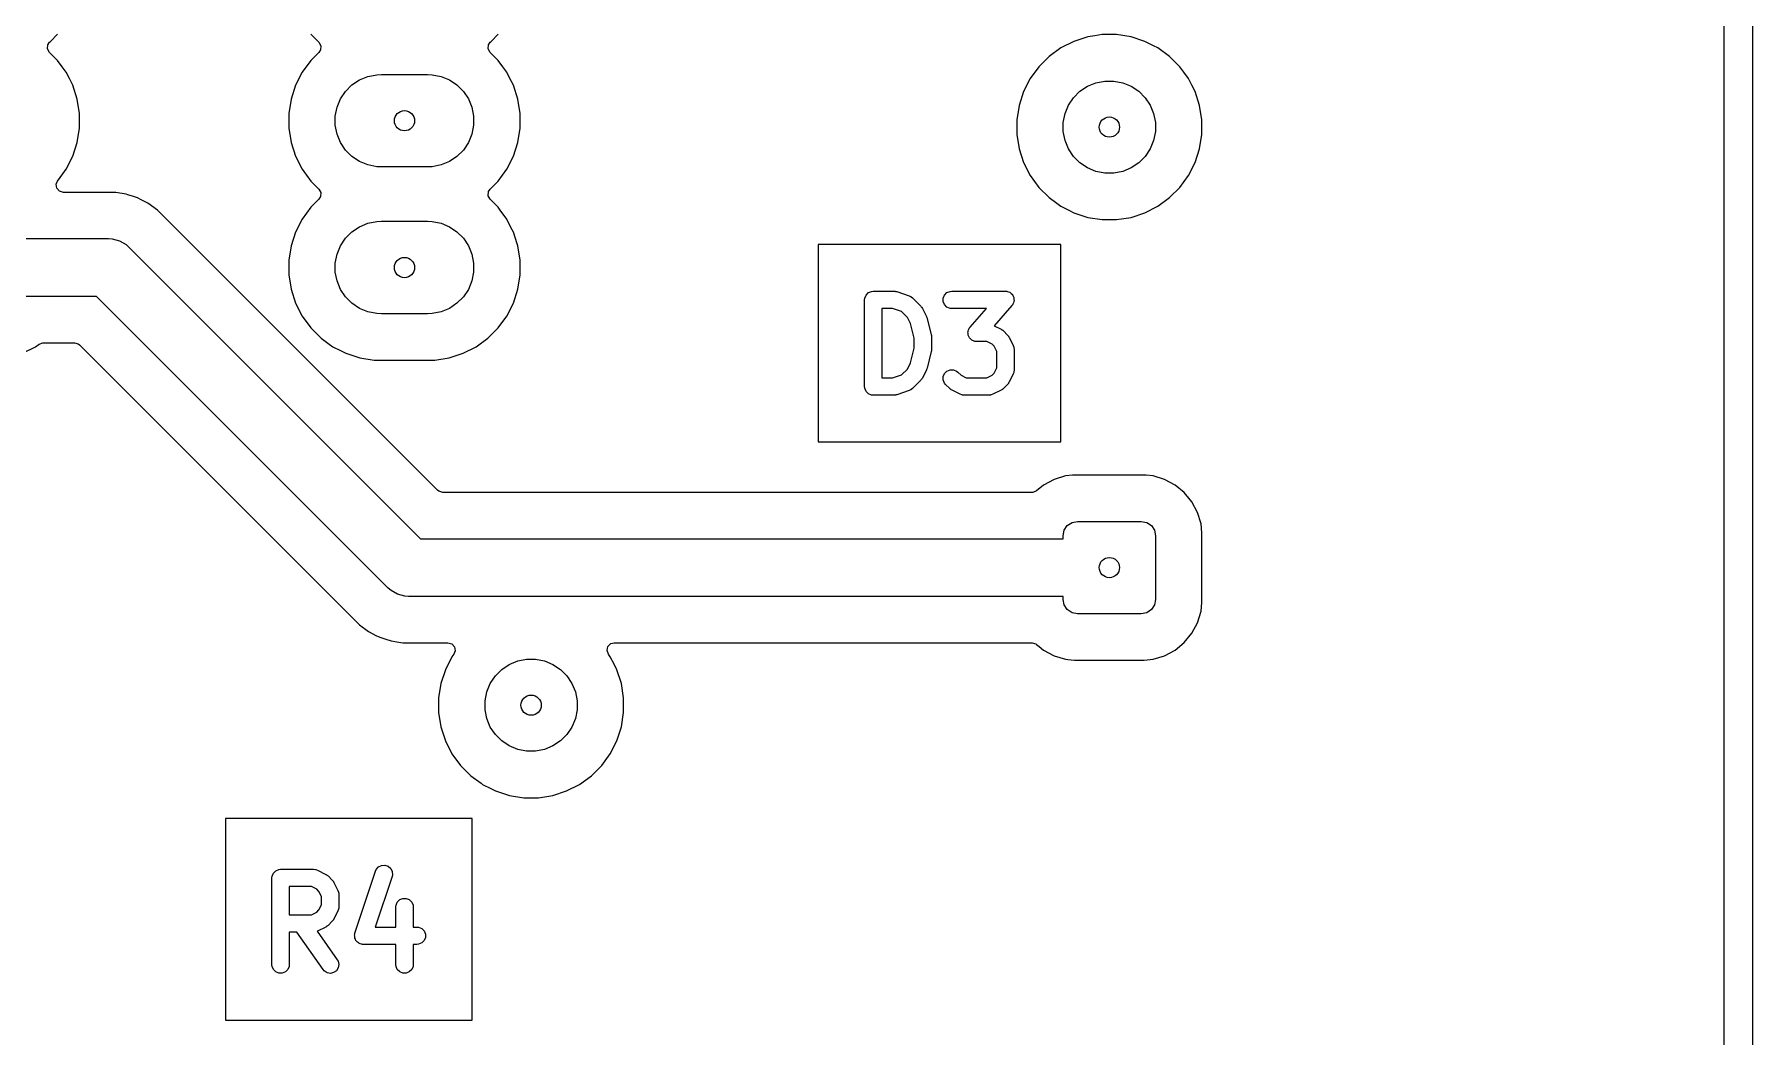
# Model space of a CAD drawing. Extents: x 20 to 124, y -124 to -20.
# Drawn here: x 94.28 to 124, y -75.91 to -58.57 of the extents above; entities that cross this region are included whole.
import ezdxf

# ---------------------------------------------------------------- set-up
doc = ezdxf.new("R2010")
doc.units = 0
doc.layers.add('BLACK', color=7, linetype='CONTINUOUS')
doc.layers.add('WHITE', color=7, linetype='CONTINUOUS')

msp = doc.modelspace()

# ---------------------------------------------------------------- linework, layer by layer
at = {"layer": 'BLACK', "linetype": 'CONTINUOUS'}
for p, q in [((123.4995, -20.6245), (123.4995, -123.3755)), ((94.512645, -58.823858), (94.517629, -58.754166)), ((94.54613, -58.885181), (94.512645, -58.823858)), ((94.517629, -58.754166), (94.54613, -58.709819)), ((94.54613, -58.709819), (94.56169, -58.694259)), ((94.56169, -58.694259), (94.685793, -58.570156)), ((99.064205, -58.570154), (99.20387, -58.709819)), ((99.20387, -58.709819), (99.237355, -58.771142)), ((99.237355, -58.771142), (99.232371, -58.840834)), ((102.132645, -58.823858), (102.137629, -58.754166)), ((102.16613, -58.885181), (102.132645, -58.823858)), ((102.137629, -58.754166), (102.16613, -58.709819)), ((102.16613, -58.709819), (102.18169, -58.694259)), ((102.18169, -58.694259), (102.305793, -58.570156)), ((112.036151, -58.808632), (111.83235, -58.956701)), ((112.260616, -58.69426), (112.036151, -58.808632)), ((112.500214, -58.61641), (112.260616, -58.69426)), ((112.624626, -58.596705), (112.500214, -58.61641)), ((112.749038, -58.577), (112.624626, -58.596705)), ((113.000962, -58.577), (112.749038, -58.577)), ((113.249785, -58.61641), (113.000962, -58.577)), ((113.489383, -58.69426), (113.249785, -58.61641)), ((113.640271, -58.771142), (113.489383, -58.69426)), ((113.713845, -58.80863), (113.640271, -58.771142)), ((113.713847, -58.808631), (113.713845, -58.80863)), ((113.713848, -58.808632), (113.713847, -58.808631)), ((113.917649, -58.956701), (113.713848, -58.808632)), ((94.685794, -59.024845), (94.54613, -58.885181)), ((94.685798, -59.02485), (94.685794, -59.024845)), ((94.765713, -59.134845), (94.685798, -59.02485)), ((99.064201, -59.02485), (98.916132, -59.228651)), ((99.064205, -59.024845), (99.064201, -59.02485)), ((99.20387, -58.885181), (99.064205, -59.024845)), ((99.232371, -58.840834), (99.20387, -58.885181)), ((102.305794, -59.024845), (102.16613, -58.885181)), ((102.305798, -59.02485), (102.305794, -59.024845)), ((102.385713, -59.134845), (102.305798, -59.02485)), ((111.832345, -58.956705), (111.654205, -59.134845)), ((111.83235, -58.956701), (111.832345, -58.956705)), ((113.917654, -58.956705), (113.917649, -58.956701)), ((114.095794, -59.134845), (113.917654, -58.956705)), ((94.83387, -59.228655), (94.765713, -59.134845)), ((94.889918, -59.338655), (94.83387, -59.228655)), ((94.948239, -59.453116), (94.889918, -59.338655)), ((98.916132, -59.228651), (98.80176, -59.453116)), ((99.777485, -59.449092), (99.907883, -59.361963)), ((99.907883, -59.361963), (100.052772, -59.301948)), ((100.052772, -59.301948), (100.206586, -59.271352)), ((100.206586, -59.271352), (100.285, -59.2675)), ((100.285, -59.2675), (101.085, -59.2675)), ((101.085, -59.2675), (101.163414, -59.271352)), ((101.163414, -59.271352), (101.317228, -59.301948)), ((101.317228, -59.301948), (101.462117, -59.361963)), ((101.462117, -59.361963), (101.592515, -59.449092)), ((102.45387, -59.228655), (102.385713, -59.134845)), ((102.509918, -59.338655), (102.45387, -59.228655)), ((102.568239, -59.453116), (102.509918, -59.338655)), ((111.506132, -59.338651), (111.39176, -59.563116)), ((111.654201, -59.13485), (111.506132, -59.338651)), ((111.654205, -59.134845), (111.654201, -59.13485)), ((112.497883, -59.471963), (112.642772, -59.411948)), ((112.642772, -59.411948), (112.796586, -59.381352)), ((112.796586, -59.381352), (112.953414, -59.381352)), ((112.953414, -59.381352), (113.107228, -59.411948)), ((113.107228, -59.411948), (113.252117, -59.471963)), ((114.095798, -59.13485), (114.095794, -59.134845)), ((114.163948, -59.228651), (114.095798, -59.13485)), ((114.24387, -59.338655), (114.163948, -59.228651)), ((114.302191, -59.453116), (114.24387, -59.338655)), ((94.948239, -59.453118), (94.948239, -59.453116)), ((94.948241, -59.453121), (94.948239, -59.453118)), ((95.02609, -59.692715), (94.948241, -59.453121)), ((95.0655, -59.941538), (95.02609, -59.692715)), ((98.72391, -59.692714), (98.6845, -59.941538)), ((98.80176, -59.453116), (98.72391, -59.692714)), ((99.519448, -59.835272), (99.579463, -59.690383)), ((99.579463, -59.690383), (99.666592, -59.559985)), ((99.666592, -59.559985), (99.777485, -59.449092)), ((101.592515, -59.449092), (101.703408, -59.559985)), ((101.703408, -59.559985), (101.790537, -59.690383)), ((101.790537, -59.690383), (101.850552, -59.835272)), ((102.568239, -59.453118), (102.568239, -59.453116)), ((102.568241, -59.453121), (102.568239, -59.453118)), ((102.64609, -59.692715), (102.568241, -59.453121)), ((102.6855, -59.941538), (102.64609, -59.692715)), ((111.39176, -59.563116), (111.31391, -59.802714)), ((112.169463, -59.800383), (112.256592, -59.669985)), ((112.256592, -59.669985), (112.367485, -59.559092)), ((112.367485, -59.559092), (112.497883, -59.471963)), ((113.252117, -59.471963), (113.382515, -59.559092)), ((113.382515, -59.559092), (113.493408, -59.669985)), ((113.493408, -59.669985), (113.580537, -59.800383)), ((114.358239, -59.563116), (114.302191, -59.453116)), ((114.358239, -59.563118), (114.358239, -59.563116)), ((114.358241, -59.563121), (114.358239, -59.563118)), ((114.43609, -59.802715), (114.358241, -59.563121)), ((95.0655, -60.193462), (95.0655, -59.941538)), ((98.6845, -59.941538), (98.6845, -60.193462)), ((99.488852, -59.989086), (99.519448, -59.835272)), ((99.488852, -60.145914), (99.488852, -59.989086)), ((101.850552, -59.835272), (101.881148, -59.989086)), ((101.881148, -59.989086), (101.881148, -60.145914)), ((102.6855, -60.051538), (102.6855, -59.941538)), ((111.31391, -59.802714), (111.2745, -60.051538)), ((112.078852, -60.099086), (112.109448, -59.945272)), ((112.109448, -59.945272), (112.169463, -59.800383)), ((113.580537, -59.800383), (113.640552, -59.945272)), ((113.640552, -59.945272), (113.671148, -60.099086)), ((114.4755, -60.051538), (114.43609, -59.802715)), ((95.02609, -60.442285), (95.0655, -60.193462)), ((98.6845, -60.193462), (98.72391, -60.442285)), ((99.519448, -60.299728), (99.488852, -60.145914)), ((99.579463, -60.444617), (99.519448, -60.299728)), ((101.850552, -60.299728), (101.790537, -60.444617)), ((101.881148, -60.145914), (101.850552, -60.299728)), ((102.64609, -60.442285), (102.6855, -60.193462)), ((102.6855, -60.193462), (102.6855, -60.051538)), ((111.2745, -60.051538), (111.2745, -60.303461)), ((111.2745, -60.303461), (111.31391, -60.552285)), ((112.078852, -60.255914), (112.078852, -60.099086)), ((112.109448, -60.409728), (112.078852, -60.255914)), ((113.671148, -60.255914), (113.640552, -60.409728)), ((113.671148, -60.099086), (113.671148, -60.255914)), ((114.43609, -60.552285), (114.4755, -60.303462)), ((114.4755, -60.303462), (114.4755, -60.051538)), ((94.948241, -60.681879), (95.02609, -60.442285)), ((98.72391, -60.442285), (98.80176, -60.681883)), ((99.666592, -60.575015), (99.579463, -60.444617)), ((99.777485, -60.685908), (99.666592, -60.575015)), ((101.703408, -60.575015), (101.592515, -60.685908)), ((101.790537, -60.444617), (101.703408, -60.575015)), ((102.568241, -60.681879), (102.64609, -60.442285)), ((111.31391, -60.552285), (111.39176, -60.791883)), ((112.169463, -60.554617), (112.109448, -60.409728)), ((112.256592, -60.685015), (112.169463, -60.554617)), ((113.580537, -60.554617), (113.493408, -60.685015)), ((113.640552, -60.409728), (113.580537, -60.554617)), ((114.358241, -60.791879), (114.43609, -60.552285)), ((94.774103, -60.988606), (94.83387, -60.906345)), ((94.83387, -60.906345), (94.948241, -60.681879)), ((98.80176, -60.681883), (98.916132, -60.906348)), ((98.916132, -60.906348), (99.064201, -61.110149)), ((99.907883, -60.773037), (99.777485, -60.685908)), ((100.052772, -60.833052), (99.907883, -60.773037)), ((100.206586, -60.863648), (100.052772, -60.833052)), ((100.285, -60.8675), (100.206586, -60.863648)), ((101.085, -60.8675), (100.285, -60.8675)), ((101.163414, -60.863648), (101.085, -60.8675)), ((101.317228, -60.833052), (101.163414, -60.863648)), ((101.462117, -60.773037), (101.317228, -60.833052)), ((101.592515, -60.685908), (101.462117, -60.773037)), ((102.305793, -61.110156), (102.45387, -60.906345)), ((102.45387, -60.906345), (102.568241, -60.681879)), ((111.39176, -60.791883), (111.506132, -61.016348)), ((112.367485, -60.795908), (112.256592, -60.685015)), ((112.497883, -60.883037), (112.367485, -60.795908)), ((112.642772, -60.943052), (112.497883, -60.883037)), ((113.252117, -60.883037), (113.107228, -60.943052)), ((113.382515, -60.795908), (113.252117, -60.883037)), ((113.493408, -60.685015), (113.382515, -60.795908)), ((114.24387, -61.016345), (114.358241, -60.791879)), ((94.663404, -61.165353), (94.685824, -61.110115)), ((94.673348, -61.234511), (94.663404, -61.165353)), ((94.685824, -61.110115), (94.774103, -60.988606)), ((99.064201, -61.110149), (99.064205, -61.110154)), ((99.064205, -61.110154), (99.20387, -61.249819)), ((102.1958, -61.220149), (102.305793, -61.110156)), ((111.506132, -61.016348), (111.654201, -61.220149)), ((112.796586, -60.973648), (112.642772, -60.943052)), ((112.953414, -60.973648), (112.796586, -60.973648)), ((113.107228, -60.943052), (112.953414, -60.973648)), ((114.095793, -61.220156), (114.24387, -61.016345)), ((94.719103, -61.287315), (94.673348, -61.234511)), ((94.786142, -61.307), (94.719103, -61.287315)), ((95.669051, -61.307), (94.786142, -61.307)), ((95.669052, -61.307), (95.669051, -61.307)), ((95.695203, -61.311142), (95.669052, -61.307)), ((95.871228, -61.339021), (95.695203, -61.311142)), ((95.871233, -61.339022), (95.871228, -61.339021)), ((95.871235, -61.339023), (95.871233, -61.339022)), ((95.900217, -61.34844), (95.871235, -61.339023)), ((95.900219, -61.34844), (95.900217, -61.34844)), ((95.999915, -61.380834), (95.900219, -61.34844)), ((96.065919, -61.40228), (95.999915, -61.380834)), ((96.06592, -61.40228), (96.065919, -61.40228)), ((96.065921, -61.402281), (96.06592, -61.40228)), ((96.132821, -61.436368), (96.065921, -61.402281)), ((96.132824, -61.43637), (96.132821, -61.436368)), ((96.248311, -61.495213), (96.132824, -61.43637)), ((96.413919, -61.615534), (96.248311, -61.495213)), ((99.20387, -61.425181), (99.064205, -61.564845)), ((99.20387, -61.249819), (99.237355, -61.311142)), ((99.232371, -61.380834), (99.20387, -61.425181)), ((99.237355, -61.311142), (99.232371, -61.380834)), ((102.132645, -61.363858), (102.137629, -61.294166)), ((102.16613, -61.425181), (102.132645, -61.363858)), ((102.137629, -61.294166), (102.16613, -61.249819)), ((102.16613, -61.249819), (102.1958, -61.220149)), ((102.305794, -61.564845), (102.16613, -61.425181)), ((111.654201, -61.220149), (111.654205, -61.220154)), ((111.654205, -61.220154), (111.832345, -61.398294)), ((111.832345, -61.398294), (111.83235, -61.398298)), ((111.83235, -61.398298), (111.965747, -61.495216)), ((111.965747, -61.495216), (112.036155, -61.54637)), ((113.713845, -61.54637), (113.917656, -61.398293)), ((113.917656, -61.398293), (114.095793, -61.220156)), ((96.413921, -61.615536), (96.413919, -61.615534)), ((100.421438, -65.623053), (96.413921, -61.615536)), ((98.916132, -61.768651), (98.80176, -61.993116)), ((99.064201, -61.56485), (98.916132, -61.768651)), ((99.064205, -61.564845), (99.064201, -61.56485)), ((100.206586, -61.811352), (100.285, -61.8075)), ((100.285, -61.8075), (101.085, -61.8075)), ((101.085, -61.8075), (101.163414, -61.811352)), ((102.305798, -61.56485), (102.305794, -61.564845)), ((102.342623, -61.615536), (102.305798, -61.56485)), ((102.45387, -61.768655), (102.342623, -61.615536)), ((102.526747, -61.911684), (102.45387, -61.768655)), ((112.036155, -61.54637), (112.171897, -61.615534)), ((112.171897, -61.615534), (112.260616, -61.660739)), ((112.260616, -61.660739), (112.260618, -61.660739)), ((112.260618, -61.660739), (112.260621, -61.660741)), ((112.260621, -61.660741), (112.500215, -61.73859)), ((112.500215, -61.73859), (112.749038, -61.778)), ((112.749038, -61.778), (112.749039, -61.778)), ((112.749039, -61.778), (113.000961, -61.778)), ((113.000961, -61.778), (113.000962, -61.778)), ((113.000962, -61.778), (113.249785, -61.73859)), ((113.249785, -61.73859), (113.489379, -61.660741)), ((113.489379, -61.660741), (113.713845, -61.54637)), ((98.80176, -61.993116), (98.72391, -62.232714)), ((99.579463, -62.230383), (99.666592, -62.099985)), ((99.666592, -62.099985), (99.777485, -61.989092)), ((99.777485, -61.989092), (99.907883, -61.901963)), ((99.907883, -61.901963), (100.052772, -61.841948)), ((100.052772, -61.841948), (100.206586, -61.811352)), ((101.163414, -61.811352), (101.317228, -61.841948)), ((101.317228, -61.841948), (101.462117, -61.901963)), ((101.462117, -61.901963), (101.592515, -61.989092)), ((101.592515, -61.989092), (101.703408, -62.099985)), ((101.703408, -62.099985), (101.790537, -62.230383)), ((102.568239, -61.993116), (102.526747, -61.911684)), ((102.634018, -62.195559), (102.568239, -61.993116)), ((94.088429, -62.1075), (95.5667, -62.1075)), ((95.5667, -62.1075), (95.631948, -62.111777)), ((95.631948, -62.111777), (95.631963, -62.111777)), ((95.631963, -62.111777), (95.758042, -62.14556)), ((95.758042, -62.14556), (95.871081, -62.210823)), ((95.871081, -62.210823), (95.871096, -62.210838)), ((95.871096, -62.210838), (95.920253, -62.253947)), ((95.920253, -62.253947), (100.963807, -67.2975)), ((98.72391, -62.232714), (98.6845, -62.481538)), ((99.488852, -62.529086), (99.519448, -62.375272)), ((99.519448, -62.375272), (99.579463, -62.230383)), ((101.790537, -62.230383), (101.850552, -62.375272)), ((101.850552, -62.375272), (101.881148, -62.529086)), ((102.646089, -62.23271), (102.634018, -62.195559)), ((102.646089, -62.232711), (102.646089, -62.23271)), ((102.64609, -62.232715), (102.646089, -62.232711)), ((102.6855, -62.481538), (102.64609, -62.232715)), ((112.035797, -62.208603), (107.837357, -62.208603)), ((107.837357, -62.208603), (107.837357, -65.623053)), ((112.035797, -65.623053), (112.035797, -62.208603)), ((98.6845, -62.481538), (98.6845, -62.733461)), ((99.488852, -62.685914), (99.488852, -62.529086)), ((99.519448, -62.839728), (99.488852, -62.685914)), ((101.881148, -62.685914), (101.850552, -62.839728)), ((101.881148, -62.529086), (101.881148, -62.685914)), ((102.6855, -62.733462), (102.6855, -62.481538)), ((98.6845, -62.733461), (98.72391, -62.982285)), ((98.72391, -62.982285), (98.80176, -63.221883)), ((99.579463, -62.984617), (99.519448, -62.839728)), ((99.666592, -63.115015), (99.579463, -62.984617)), ((101.790537, -62.984617), (101.703408, -63.115015)), ((101.850552, -62.839728), (101.790537, -62.984617)), ((102.568241, -63.221879), (102.64609, -62.982285)), ((102.64609, -62.982285), (102.6855, -62.733462)), ((95.359594, -63.1075), (94.088429, -63.1075)), ((100.403146, -68.151053), (95.359594, -63.1075)), ((98.80176, -63.221883), (98.916132, -63.446348)), ((99.777485, -63.225908), (99.666592, -63.115015)), ((99.907883, -63.313037), (99.777485, -63.225908)), ((101.592515, -63.225908), (101.462117, -63.313037)), ((101.703408, -63.115015), (101.592515, -63.225908)), ((102.45387, -63.446345), (102.568241, -63.221879)), ((108.642857, -63.165828), (108.645739, -63.136564)), ((108.642857, -64.665828), (108.642857, -63.165828)), ((108.645739, -63.136564), (108.668137, -63.082492)), ((108.668137, -63.082492), (108.709521, -63.041108)), ((108.709521, -63.041108), (108.763593, -63.01871)), ((108.763593, -63.01871), (108.792857, -63.015828)), ((108.792857, -63.015828), (109.15, -63.015828)), ((109.15, -63.015828), (109.164811, -63.017286)), ((109.164811, -63.017286), (109.168761, -63.017006)), ((109.168761, -63.017006), (109.173955, -63.018187)), ((109.173955, -63.018187), (109.179264, -63.01871)), ((109.179264, -63.01871), (109.182926, -63.020227)), ((109.182926, -63.020227), (109.197434, -63.023526)), ((109.197434, -63.023526), (109.41172, -63.094954)), ((109.41172, -63.094954), (109.438571, -63.106943)), ((109.438571, -63.106943), (109.442641, -63.110473)), ((109.442641, -63.110473), (109.447621, -63.112536)), ((109.447621, -63.112536), (109.470352, -63.131191)), ((109.470352, -63.131191), (109.613209, -63.274048)), ((109.613209, -63.274048), (109.622649, -63.28555)), ((109.622649, -63.28555), (109.625642, -63.288146)), ((109.625642, -63.288146), (109.62848, -63.292655)), ((109.62848, -63.292655), (109.631864, -63.296778)), ((110.002882, -63.136564), (110.02528, -63.082492)), ((110.002882, -63.195092), (110.002882, -63.136564)), ((110.02528, -63.249164), (110.002882, -63.195092)), ((110.02528, -63.082492), (110.066664, -63.041108)), ((110.066664, -63.290548), (110.02528, -63.249164)), ((110.066664, -63.041108), (110.120736, -63.01871)), ((110.120736, -63.312946), (110.066664, -63.290548)), ((110.120736, -63.01871), (110.15, -63.015828)), ((110.15, -63.015828), (111.078572, -63.015828)), ((111.191458, -63.264604), (110.884524, -63.615386)), ((111.078572, -63.015828), (111.094049, -63.017352)), ((111.094049, -63.017352), (111.097984, -63.01709)), ((111.097984, -63.01709), (111.100694, -63.018006)), ((111.100694, -63.018006), (111.107836, -63.01871)), ((111.107836, -63.01871), (111.13035, -63.028036)), ((111.13035, -63.028036), (111.153426, -63.03584)), ((111.153426, -63.03584), (111.157233, -63.039171)), ((111.157233, -63.039171), (111.161908, -63.041108)), ((111.161908, -63.041108), (111.179137, -63.058337)), ((111.179137, -63.058337), (111.197473, -63.074381)), ((111.200501, -63.251954), (111.191458, -63.264604)), ((111.197473, -63.074381), (111.199715, -63.078915)), ((111.199715, -63.078915), (111.203292, -63.082492)), ((111.203292, -63.249164), (111.200501, -63.251954)), ((111.203292, -63.082492), (111.212618, -63.105008)), ((111.204387, -63.246519), (111.203292, -63.249164)), ((111.20856, -63.240683), (111.204387, -63.246519)), ((111.216365, -63.217603), (111.20856, -63.240683)), ((111.212618, -63.105008), (111.223417, -63.126844)), ((111.22569, -63.195092), (111.216365, -63.217603)), ((111.223417, -63.126844), (111.223753, -63.131888)), ((111.223753, -63.131888), (111.22569, -63.136564)), ((111.22569, -63.136564), (111.22569, -63.160939)), ((111.22569, -63.160939), (111.22731, -63.18524)), ((111.22731, -63.18524), (111.22569, -63.19003)), ((111.22569, -63.19003), (111.22569, -63.195092)), ((98.916132, -63.446348), (99.064201, -63.650149)), ((100.052772, -63.373052), (99.907883, -63.313037)), ((100.206586, -63.403648), (100.052772, -63.373052)), ((100.285, -63.4075), (100.206586, -63.403648)), ((101.085, -63.4075), (100.285, -63.4075)), ((101.163414, -63.403648), (101.085, -63.4075)), ((101.317228, -63.373052), (101.163414, -63.403648)), ((101.462117, -63.313037), (101.317228, -63.373052)), ((102.305793, -63.650156), (102.45387, -63.446345)), ((109.12566, -63.315828), (108.942857, -63.315828)), ((108.942857, -63.315828), (108.942857, -64.515828)), ((109.283258, -63.368361), (109.12566, -63.315828)), ((109.383865, -63.468968), (109.283258, -63.368361)), ((109.437044, -63.575327), (109.383865, -63.468968)), ((109.5, -63.827148), (109.437044, -63.575327)), ((109.631864, -63.296778), (109.63338, -63.30044)), ((109.63338, -63.30044), (109.641307, -63.313032)), ((109.641307, -63.313032), (109.712736, -63.455888)), ((109.712736, -63.455888), (109.713555, -63.45803)), ((109.713555, -63.45803), (109.7142, -63.4589)), ((109.7142, -63.4589), (109.718584, -63.471171)), ((109.718584, -63.471171), (109.723245, -63.483352)), ((109.723245, -63.483352), (109.723321, -63.484432)), ((109.723321, -63.484432), (109.724093, -63.486591)), ((109.724093, -63.486591), (109.795521, -63.772305)), ((110.15, -63.315828), (110.120736, -63.312946)), ((110.748007, -63.315828), (110.15, -63.315828)), ((110.465685, -63.638481), (110.748007, -63.315828)), ((99.064201, -63.650149), (99.064205, -63.650154)), ((99.064205, -63.650154), (99.242345, -63.828294)), ((99.242345, -63.828294), (99.24235, -63.828298)), ((99.24235, -63.828298), (99.384647, -63.931682)), ((101.923845, -63.97637), (102.127656, -63.828293)), ((102.127656, -63.828293), (102.305793, -63.650156)), ((109.5, -64.004507), (109.5, -63.827148)), ((109.795521, -63.772305), (109.79627, -63.777376)), ((109.79627, -63.777376), (109.797118, -63.779421)), ((109.797118, -63.779421), (109.798203, -63.790443)), ((109.798203, -63.790443), (109.799823, -63.801394)), ((109.799823, -63.801394), (109.799497, -63.803581)), ((109.799497, -63.803581), (109.8, -63.808685)), ((109.8, -63.808685), (109.8, -64.022971)), ((110.429833, -63.717845), (110.431454, -63.713052)), ((110.431454, -63.742154), (110.429833, -63.717845)), ((110.431454, -63.707993), (110.440777, -63.685484)), ((110.431454, -63.713052), (110.431454, -63.707993)), ((110.431454, -63.766521), (110.431454, -63.742154)), ((110.43339, -63.771196), (110.431454, -63.766521)), ((110.433727, -63.776241), (110.43339, -63.771196)), ((110.444525, -63.798076), (110.433727, -63.776241)), ((110.440777, -63.685484), (110.448584, -63.662403)), ((110.453852, -63.820593), (110.444525, -63.798076)), ((110.448584, -63.662403), (110.452755, -63.656566)), ((110.452755, -63.656566), (110.453852, -63.653921)), ((110.453852, -63.653921), (110.456641, -63.651131)), ((110.457428, -63.824169), (110.453852, -63.820593)), ((110.456641, -63.651131), (110.465685, -63.638481)), ((110.459671, -63.828704), (110.457428, -63.824169)), ((110.478006, -63.844747), (110.459671, -63.828704)), ((110.495236, -63.861977), (110.478006, -63.844747)), ((110.49991, -63.863913), (110.495236, -63.861977)), ((110.503718, -63.867245), (110.49991, -63.863913)), ((110.526799, -63.875051), (110.503718, -63.867245)), ((110.549308, -63.884375), (110.526799, -63.875051)), ((110.556445, -63.885077), (110.549308, -63.884375)), ((110.55916, -63.885996), (110.556445, -63.885077)), ((110.563099, -63.885733), (110.55916, -63.885996)), ((110.578572, -63.887257), (110.563099, -63.885733)), ((110.757448, -63.887257), (110.578572, -63.887257)), ((110.846861, -63.931963), (110.757448, -63.887257)), ((110.884524, -63.615386), (111.002797, -63.674521)), ((111.002797, -63.674521), (111.015391, -63.682449)), ((111.015391, -63.682449), (111.019051, -63.683965)), ((111.019051, -63.683965), (111.023171, -63.687346)), ((111.023171, -63.687346), (111.027682, -63.690186)), ((111.027682, -63.690186), (111.030276, -63.693177)), ((111.030276, -63.693177), (111.041782, -63.70262)), ((111.041782, -63.70262), (111.11321, -63.774049)), ((111.11321, -63.774049), (111.122648, -63.785549)), ((111.122648, -63.785549), (111.125642, -63.788146)), ((111.125642, -63.788146), (111.128482, -63.792658)), ((111.128482, -63.792658), (111.131864, -63.796779)), ((111.131864, -63.796779), (111.133379, -63.800438)), ((111.133379, -63.800438), (111.141307, -63.813032)), ((111.141307, -63.813032), (111.212736, -63.955888)), ((94.079379, -64.090741), (94.303845, -63.97637)), ((94.303845, -63.97637), (94.365353, -63.931681)), ((94.365353, -63.931681), (94.431158, -63.908202)), ((94.431158, -63.908202), (94.438238, -63.908)), ((94.438238, -63.908), (94.976653, -63.908)), ((94.976653, -63.908), (95.043692, -63.927685)), ((95.043692, -63.927685), (95.064334, -63.944319)), ((95.064334, -63.944319), (99.909486, -68.789471)), ((99.384647, -63.931682), (99.446155, -63.97637)), ((99.446155, -63.97637), (99.589184, -64.049247)), ((99.589184, -64.049247), (99.670616, -64.090739)), ((99.670616, -64.090739), (99.670618, -64.090739)), ((99.670618, -64.090739), (99.670621, -64.090741)), ((99.670621, -64.090741), (99.910215, -64.16859)), ((99.910215, -64.16859), (100.159038, -64.208)), ((101.210962, -64.208), (101.459785, -64.16859)), ((101.459785, -64.16859), (101.699379, -64.090741)), ((101.699379, -64.090741), (101.923845, -63.97637)), ((109.437044, -64.256328), (109.5, -64.004507)), ((109.795521, -64.059351), (109.724093, -64.345065)), ((109.79627, -64.054279), (109.795521, -64.059351)), ((109.797118, -64.052235), (109.79627, -64.054279)), ((109.798203, -64.041212), (109.797118, -64.052235)), ((109.799823, -64.030262), (109.798203, -64.041212)), ((109.8, -64.022971), (109.799497, -64.028074)), ((109.799497, -64.028074), (109.799823, -64.030262)), ((110.883864, -63.968967), (110.846861, -63.931963)), ((110.928572, -64.058381), (110.883864, -63.968967)), ((110.928572, -64.344703), (110.928572, -64.058381)), ((111.212736, -63.955888), (111.223245, -63.983352)), ((111.223245, -63.983352), (111.223626, -63.988726)), ((111.223626, -63.988726), (111.22569, -63.993707)), ((111.22569, -63.993707), (111.228572, -64.022971)), ((111.228572, -64.022971), (111.228572, -64.380114)), ((100.159038, -64.208), (100.159039, -64.208)), ((100.159039, -64.208), (101.210961, -64.208)), ((101.210961, -64.208), (101.210962, -64.208)), ((109.125657, -64.515828), (109.283259, -64.463294)), ((109.283259, -64.463294), (109.383865, -64.362688)), ((109.383865, -64.362688), (109.437044, -64.256328)), ((109.712736, -64.375768), (109.641307, -64.518624)), ((109.713555, -64.373625), (109.712736, -64.375768)), ((109.7142, -64.372756), (109.713555, -64.373625)), ((109.718584, -64.360484), (109.7142, -64.372756)), ((109.723245, -64.348304), (109.718584, -64.360484)), ((109.723321, -64.347223), (109.723245, -64.348304)), ((109.724093, -64.345065), (109.723321, -64.347223)), ((110.002882, -64.493708), (110.025279, -64.439636)), ((110.025279, -64.439636), (110.066665, -64.39825)), ((110.066665, -64.39825), (110.120737, -64.375853)), ((110.120737, -64.375853), (110.179263, -64.375853)), ((110.179263, -64.375853), (110.233335, -64.39825)), ((110.233335, -64.39825), (110.256066, -64.416905)), ((110.256066, -64.416905), (110.310282, -64.471121)), ((110.310282, -64.471121), (110.399696, -64.515828)), ((110.757448, -64.515828), (110.846861, -64.471121)), ((110.846861, -64.471121), (110.883864, -64.434117)), ((110.883864, -64.434117), (110.928572, -64.344703)), ((111.212736, -64.447197), (111.141307, -64.590053)), ((111.223245, -64.419733), (111.212736, -64.447197)), ((111.223626, -64.414358), (111.223245, -64.419733)), ((111.22569, -64.409378), (111.223626, -64.414358)), ((111.228572, -64.380114), (111.22569, -64.409378)), ((108.645739, -64.695092), (108.642857, -64.665828)), ((108.668137, -64.749164), (108.645739, -64.695092)), ((108.709521, -64.790548), (108.668137, -64.749164)), ((108.942857, -64.515828), (109.125657, -64.515828)), ((109.41172, -64.736703), (109.197434, -64.808131)), ((109.438571, -64.724715), (109.41172, -64.736703)), ((109.442642, -64.721183), (109.438571, -64.724715)), ((109.447622, -64.719121), (109.442642, -64.721183)), ((109.470352, -64.700466), (109.447622, -64.719121)), ((109.613209, -64.557608), (109.470352, -64.700466)), ((109.622647, -64.546106), (109.613209, -64.557608)), ((109.625642, -64.54351), (109.622647, -64.546106)), ((109.628482, -64.538996), (109.625642, -64.54351)), ((109.631864, -64.534877), (109.628482, -64.538996)), ((109.633379, -64.531217), (109.631864, -64.534877)), ((109.641307, -64.518624), (109.633379, -64.531217)), ((110.002882, -64.552234), (110.002882, -64.493708)), ((110.025279, -64.606306), (110.002882, -64.552234)), ((110.043934, -64.629037), (110.025279, -64.606306)), ((110.115363, -64.700466), (110.043934, -64.629037)), ((110.126867, -64.709907), (110.115363, -64.700466)), ((110.129462, -64.712899), (110.126867, -64.709907)), ((110.133971, -64.715737), (110.129462, -64.712899)), ((110.138094, -64.719121), (110.133971, -64.715737)), ((110.141755, -64.720637), (110.138094, -64.719121)), ((110.154347, -64.728564), (110.141755, -64.720637)), ((110.297205, -64.799992), (110.154347, -64.728564)), ((110.399696, -64.515828), (110.757448, -64.515828)), ((111.002797, -64.728564), (110.859938, -64.799992)), ((111.015391, -64.720635), (111.002797, -64.728564)), ((111.019051, -64.71912), (111.015391, -64.720635)), ((111.023171, -64.715738), (111.019051, -64.71912)), ((111.027682, -64.712899), (111.023171, -64.715738)), ((111.030276, -64.709907), (111.027682, -64.712899)), ((111.041782, -64.700465), (111.030276, -64.709907)), ((111.11321, -64.629036), (111.041782, -64.700465)), ((111.122648, -64.617535), (111.11321, -64.629036)), ((111.125642, -64.614939), (111.122648, -64.617535)), ((111.128482, -64.610426), (111.125642, -64.614939)), ((111.131864, -64.606306), (111.128482, -64.610426)), ((111.133379, -64.602646), (111.131864, -64.606306)), ((111.141307, -64.590053), (111.133379, -64.602646)), ((108.763593, -64.812946), (108.709521, -64.790548)), ((108.792857, -64.815828), (108.763593, -64.812946)), ((109.15, -64.815828), (108.792857, -64.815828)), ((109.164805, -64.814369), (109.15, -64.815828)), ((109.16876, -64.814651), (109.164805, -64.814369)), ((109.173961, -64.813468), (109.16876, -64.814651)), ((109.179264, -64.812946), (109.173961, -64.813468)), ((109.182921, -64.81143), (109.179264, -64.812946)), ((109.197434, -64.808131), (109.182921, -64.81143)), ((110.324668, -64.810502), (110.297205, -64.799992)), ((110.330043, -64.810883), (110.324668, -64.810502)), ((110.335022, -64.812946), (110.330043, -64.810883)), ((110.364286, -64.815828), (110.335022, -64.812946)), ((110.792857, -64.815828), (110.364286, -64.815828)), ((110.822121, -64.812946), (110.792857, -64.815828)), ((110.827099, -64.810883), (110.822121, -64.812946)), ((110.832475, -64.810502), (110.827099, -64.810883)), ((110.859938, -64.799992), (110.832475, -64.810502)), ((101.259066, -66.460681), (100.421438, -65.623053)), ((107.837357, -65.623053), (112.035797, -65.623053)), ((112.119067, -66.212199), (111.921043, -66.272269)), ((112.235298, -66.200751), (112.119067, -66.212199)), ((112.273392, -66.197), (112.235298, -66.200751)), ((113.476608, -66.197), (112.273392, -66.197)), ((113.511805, -66.200466), (113.476608, -66.197)), ((113.630934, -66.212199), (113.511805, -66.200466)), ((113.630934, -66.2122), (113.630932, -66.212199)), ((113.630932, -66.212199), (113.630934, -66.212199)), ((113.828954, -66.272268), (113.630934, -66.2122)), ((101.279708, -66.477315), (101.259066, -66.460681)), ((101.346747, -66.497), (101.279708, -66.477315)), ((111.539206, -66.497), (101.346747, -66.497)), ((111.553561, -66.496166), (111.539206, -66.497)), ((111.617871, -66.468853), (111.553561, -66.496166)), ((111.738546, -66.369817), (111.617871, -66.468853)), ((111.921043, -66.272269), (111.738546, -66.369817)), ((114.01145, -66.369815), (113.828954, -66.272268)), ((114.011453, -66.369817), (114.01145, -66.369815)), ((114.17141, -66.501089), (114.011452, -66.369817)), ((114.011452, -66.369817), (114.011453, -66.369817)), ((114.250702, -66.597709), (114.17141, -66.501089)), ((114.302685, -66.66105), (114.250702, -66.597709)), ((114.400232, -66.843546), (114.302685, -66.66105)), ((114.4603, -67.041566), (114.400232, -66.843546)), ((112.075, -67.2475), (112.09403, -67.151829)), ((112.09403, -67.151829), (112.148223, -67.070723)), ((112.148223, -67.070723), (112.229329, -67.01653)), ((112.229329, -67.01653), (112.325, -66.9975)), ((112.325, -66.9975), (113.425, -66.9975)), ((113.425, -66.9975), (113.520671, -67.01653)), ((113.520671, -67.01653), (113.601777, -67.070723)), ((113.601777, -67.070723), (113.65597, -67.151829)), ((113.65597, -67.151829), (113.675, -67.2475)), ((114.4755, -67.195892), (114.4603, -67.041566)), ((100.963807, -67.2975), (112.075, -67.2975)), ((112.075, -67.2975), (112.075, -67.2475)), ((113.675, -67.2475), (113.675, -68.3475)), ((114.4755, -68.399108), (114.4755, -67.195892)), ((100.45231, -68.194168), (100.403146, -68.151053)), ((100.452319, -68.194177), (100.45231, -68.194168)), ((100.565358, -68.25944), (100.452319, -68.194177)), ((100.691437, -68.293223), (100.565358, -68.25944)), ((100.691452, -68.293223), (100.691437, -68.293223)), ((100.7567, -68.2975), (100.691452, -68.293223)), ((112.075, -68.2975), (100.7567, -68.2975)), ((112.075, -68.3475), (112.075, -68.2975)), ((112.09403, -68.443171), (112.075, -68.3475)), ((112.148223, -68.524277), (112.09403, -68.443171)), ((112.229329, -68.57847), (112.148223, -68.524277)), ((112.325, -68.5975), (112.229329, -68.57847)), ((113.425, -68.5975), (112.325, -68.5975)), ((113.520671, -68.57847), (113.425, -68.5975)), ((113.601777, -68.524277), (113.520671, -68.57847)), ((113.65597, -68.443171), (113.601777, -68.524277)), ((113.675, -68.3475), (113.65597, -68.443171)), ((114.400232, -68.751454), (114.4603, -68.553434)), ((114.4603, -68.553434), (114.4755, -68.399108)), ((99.909486, -68.789471), (100.064449, -68.902056)), ((100.064449, -68.902056), (100.07509, -68.909787)), ((100.07509, -68.909787), (100.191307, -68.969003)), ((114.17141, -69.09391), (114.302685, -68.93395)), ((114.302685, -68.93395), (114.400232, -68.751454)), ((100.191307, -68.969003), (100.257476, -69.002718)), ((100.257476, -69.002718), (100.257478, -69.002718)), ((100.257478, -69.002718), (100.257481, -69.00272)), ((100.257481, -69.00272), (100.361837, -69.036627)), ((100.361837, -69.036627), (100.452165, -69.065977)), ((100.452165, -69.065977), (100.553257, -69.081988)), ((100.553257, -69.081988), (100.654348, -69.098)), ((100.654348, -69.098), (101.437612, -69.098)), ((101.437612, -69.098), (101.504651, -69.117685)), ((101.504651, -69.117685), (101.550406, -69.170489)), ((101.550406, -69.170489), (101.56035, -69.239647)), ((104.18859, -69.229079), (104.204416, -69.161025)), ((104.21207, -69.294885), (104.18859, -69.229079)), ((104.204416, -69.161025), (104.254521, -69.11233)), ((104.254521, -69.11233), (104.312388, -69.098)), ((104.312388, -69.098), (111.539206, -69.098)), ((111.539206, -69.098), (111.606245, -69.117685)), ((111.606245, -69.117685), (111.617871, -69.126147)), ((111.617871, -69.126147), (111.66037, -69.161025)), ((111.66037, -69.161025), (111.73855, -69.225185)), ((111.73855, -69.225185), (111.921046, -69.322732)), ((113.828954, -69.322732), (114.01145, -69.225185)), ((114.01145, -69.225185), (114.17141, -69.09391)), ((101.506132, -69.338651), (101.39176, -69.563116)), ((101.53793, -69.294885), (101.506132, -69.338651)), ((101.56035, -69.239647), (101.53793, -69.294885)), ((102.367485, -69.559092), (102.497883, -69.471963)), ((102.497883, -69.471963), (102.642772, -69.411948)), ((102.642772, -69.411948), (102.796586, -69.381352)), ((102.796586, -69.381352), (102.953414, -69.381352)), ((102.953414, -69.381352), (103.107228, -69.411948)), ((103.107228, -69.411948), (103.252117, -69.471963)), ((103.252117, -69.471963), (103.382515, -69.559092)), ((104.2323, -69.32273), (104.21207, -69.294885)), ((104.24387, -69.338655), (104.2323, -69.32273)), ((104.316747, -69.481684), (104.24387, -69.338655)), ((104.358239, -69.563116), (104.316747, -69.481684)), ((111.921046, -69.322732), (112.119066, -69.3828)), ((112.119066, -69.3828), (112.119065, -69.3828)), ((112.119065, -69.3828), (112.157647, -69.3866)), ((112.157647, -69.3866), (112.273392, -69.398)), ((112.273392, -69.398), (112.273395, -69.398)), ((112.273395, -69.398), (113.476605, -69.398)), ((113.476605, -69.398), (113.476608, -69.398)), ((113.476608, -69.398), (113.630934, -69.3828)), ((113.630934, -69.3828), (113.828954, -69.322732)), ((101.31391, -69.802714), (101.2745, -70.051538)), ((101.39176, -69.563116), (101.31391, -69.802714)), ((102.109448, -69.945272), (102.169463, -69.800383)), ((102.169463, -69.800383), (102.256592, -69.669985)), ((102.256592, -69.669985), (102.367485, -69.559092)), ((103.382515, -69.559092), (103.493408, -69.669985)), ((103.493408, -69.669985), (103.580537, -69.800383)), ((103.580537, -69.800383), (103.640552, -69.945272)), ((104.358239, -69.563118), (104.358239, -69.563116)), ((104.358241, -69.563121), (104.358239, -69.563118)), ((104.43609, -69.802715), (104.358241, -69.563121)), ((104.4755, -70.051538), (104.43609, -69.802715)), ((101.2745, -70.051538), (101.2745, -70.303461)), ((102.078852, -70.099086), (102.109448, -69.945272)), ((102.078852, -70.255914), (102.078852, -70.099086)), ((103.640552, -69.945272), (103.671148, -70.099086)), ((103.671148, -70.099086), (103.671148, -70.255914)), ((104.4755, -70.303462), (104.4755, -70.051538)), ((101.2745, -70.303461), (101.31391, -70.552285)), ((102.109448, -70.409728), (102.078852, -70.255914)), ((102.169463, -70.554617), (102.109448, -70.409728)), ((103.640552, -70.409728), (103.580537, -70.554617)), ((103.671148, -70.255914), (103.640552, -70.409728)), ((104.43609, -70.552285), (104.4755, -70.303462)), ((101.31391, -70.552285), (101.39176, -70.791883)), ((102.256592, -70.685015), (102.169463, -70.554617)), ((102.367485, -70.795908), (102.256592, -70.685015)), ((103.493408, -70.685015), (103.382515, -70.795908)), ((103.580537, -70.554617), (103.493408, -70.685015)), ((104.358241, -70.791879), (104.43609, -70.552285)), ((101.39176, -70.791883), (101.506132, -71.016348)), ((101.506132, -71.016348), (101.654201, -71.220149)), ((102.497883, -70.883037), (102.367485, -70.795908)), ((102.642772, -70.943052), (102.497883, -70.883037)), ((102.796586, -70.973648), (102.642772, -70.943052)), ((102.953414, -70.973648), (102.796586, -70.973648)), ((103.107228, -70.943052), (102.953414, -70.973648)), ((103.252117, -70.883037), (103.107228, -70.943052)), ((103.382515, -70.795908), (103.252117, -70.883037)), ((104.095793, -71.220156), (104.24387, -71.016345)), ((104.24387, -71.016345), (104.358241, -70.791879)), ((101.654201, -71.220149), (101.654205, -71.220154)), ((101.654205, -71.220154), (101.832345, -71.398294)), ((103.917656, -71.398293), (104.095793, -71.220156)), ((101.832345, -71.398294), (101.83235, -71.398298)), ((101.83235, -71.398298), (102.010117, -71.527452)), ((102.010117, -71.527452), (102.036155, -71.54637)), ((102.036155, -71.54637), (102.179184, -71.619247)), ((103.489379, -71.660741), (103.713845, -71.54637)), ((103.713845, -71.54637), (103.917656, -71.398293)), ((102.179184, -71.619247), (102.260616, -71.660739)), ((102.260616, -71.660739), (102.260618, -71.660739)), ((102.260618, -71.660739), (102.260621, -71.660741)), ((102.260621, -71.660741), (102.500215, -71.73859)), ((102.500215, -71.73859), (102.749038, -71.778)), ((102.749038, -71.778), (102.749039, -71.778)), ((102.749039, -71.778), (103.000961, -71.778)), ((103.000961, -71.778), (103.000962, -71.778)), ((103.000962, -71.778), (103.249785, -71.73859)), ((103.249785, -71.73859), (103.489379, -71.660741)), ((101.8555, -72.137176), (97.587357, -72.137176)), ((97.587357, -72.137176), (97.587357, -75.624155)), ((101.8555, -75.624155), (101.8555, -72.137176)), ((98.395739, -73.136564), (98.418137, -73.082492)), ((98.418137, -73.082492), (98.459521, -73.041108)), ((98.459521, -73.041108), (98.513593, -73.01871)), ((98.513593, -73.01871), (98.542857, -73.015828)), ((98.542857, -73.015828), (99.114286, -73.015828)), ((99.114286, -73.015828), (99.14355, -73.01871)), ((99.14355, -73.01871), (99.14853, -73.020773)), ((99.14853, -73.020773), (99.153905, -73.021155)), ((99.153905, -73.021155), (99.181368, -73.031664)), ((99.181368, -73.031664), (99.324225, -73.103093)), ((99.829127, -74.118394), (100.186269, -73.046966)), ((100.186269, -73.046966), (100.198258, -73.020115)), ((100.198258, -73.020115), (100.236605, -72.975901)), ((100.236605, -72.975901), (100.288952, -72.949727)), ((100.288952, -72.949727), (100.347332, -72.945578)), ((100.347332, -72.945578), (100.402857, -72.964086)), ((100.402857, -72.964086), (100.447071, -73.002434)), ((100.447071, -73.002434), (100.473245, -73.054781)), ((100.473245, -73.054781), (100.477394, -73.113161)), ((98.392857, -73.165828), (98.395739, -73.136564)), ((98.392857, -74.665828), (98.392857, -73.165828)), ((99.078876, -73.315828), (98.692857, -73.315828)), ((98.692857, -73.315828), (98.692857, -73.801542)), ((99.16829, -73.360535), (99.078876, -73.315828)), ((99.205294, -73.397539), (99.16829, -73.360535)), ((99.324225, -73.103093), (99.33682, -73.111021)), ((99.33682, -73.111021), (99.340477, -73.112536)), ((99.340477, -73.112536), (99.344594, -73.115915)), ((99.344594, -73.115915), (99.349111, -73.118758)), ((99.349111, -73.118758), (99.351708, -73.121752)), ((99.351708, -73.121752), (99.363208, -73.13119)), ((99.363208, -73.13119), (99.434637, -73.202618)), ((99.434637, -73.202618), (99.444079, -73.214123)), ((99.444079, -73.214123), (99.447071, -73.216718)), ((99.447071, -73.216718), (99.44991, -73.221228)), ((99.44991, -73.221228), (99.453292, -73.225349)), ((99.453292, -73.225349), (99.454807, -73.229008)), ((99.454807, -73.229008), (99.462736, -73.241603)), ((99.462736, -73.241603), (99.534164, -73.384461)), ((99.534164, -73.384461), (99.544674, -73.411924)), ((100.470874, -73.141835), (100.179542, -74.015828)), ((100.477394, -73.113161), (100.470874, -73.141835)), ((99.205293, -73.719831), (99.25, -73.630418)), ((99.25, -73.486951), (99.205294, -73.397539)), ((99.25, -73.630418), (99.25, -73.486951)), ((99.544674, -73.411924), (99.545055, -73.417299)), ((99.545055, -73.417299), (99.547118, -73.422278)), ((99.547118, -73.422278), (99.55, -73.451542)), ((99.55, -73.665828), (99.547118, -73.695092)), ((99.55, -73.451542), (99.55, -73.665828)), ((100.535715, -73.665828), (100.538597, -73.636564)), ((100.535715, -74.015828), (100.535715, -73.665828)), ((100.538597, -73.636564), (100.560995, -73.582492)), ((100.560995, -73.582492), (100.602379, -73.541108)), ((100.602379, -73.541108), (100.656451, -73.51871)), ((100.656451, -73.51871), (100.714979, -73.51871)), ((100.714979, -73.51871), (100.769051, -73.541108)), ((100.769051, -73.541108), (100.810435, -73.582492)), ((100.810435, -73.582492), (100.832833, -73.636564)), ((100.832833, -73.636564), (100.835715, -73.665828)), ((100.835715, -73.665828), (100.835715, -74.015828)), ((98.692857, -73.801542), (99.078876, -73.801542)), ((99.078876, -73.801542), (99.168288, -73.756836)), ((99.168288, -73.756836), (99.205293, -73.719831)), ((99.363209, -73.98618), (99.351707, -73.995619)), ((99.434638, -73.914751), (99.363209, -73.98618)), ((99.444079, -73.903246), (99.434638, -73.914751)), ((99.447071, -73.900652), (99.444079, -73.903246)), ((99.449909, -73.896142), (99.447071, -73.900652)), ((99.453293, -73.89202), (99.449909, -73.896142)), ((99.454809, -73.888358), (99.453293, -73.89202)), ((99.462736, -73.875767), (99.454809, -73.888358)), ((99.534164, -73.732909), (99.462736, -73.875767)), ((99.544674, -73.705446), (99.534164, -73.732909)), ((99.545055, -73.70007), (99.544674, -73.705446)), ((99.547118, -73.695092), (99.545055, -73.70007)), ((98.821902, -74.101542), (98.692857, -74.101542)), ((98.692857, -74.101542), (98.692857, -74.665828)), ((99.277115, -74.751847), (98.821902, -74.101542)), ((99.181368, -74.085706), (99.177933, -74.08702)), ((99.177933, -74.08702), (99.522885, -74.579809)), ((99.324225, -74.014278), (99.181368, -74.085706)), ((99.336818, -74.00635), (99.324225, -74.014278)), ((99.340478, -74.004835), (99.336818, -74.00635)), ((99.344597, -74.001453), (99.340478, -74.004835)), ((99.349111, -73.998613), (99.344597, -74.001453)), ((99.351707, -73.995619), (99.349111, -73.998613)), ((99.822607, -74.147067), (99.824311, -74.139573)), ((99.824311, -74.171044), (99.822607, -74.147067)), ((99.824311, -74.136564), (99.825828, -74.132901)), ((99.824311, -74.139573), (99.824311, -74.136564)), ((99.824311, -74.195092), (99.824311, -74.171044)), ((99.826373, -74.200072), (99.824311, -74.195092)), ((99.825828, -74.132901), (99.829127, -74.118394)), ((99.826756, -74.205448), (99.826373, -74.200072)), ((99.837508, -74.226952), (99.826756, -74.205448)), ((99.846709, -74.249164), (99.837508, -74.226952)), ((99.850519, -74.252974), (99.846709, -74.249164)), ((99.85293, -74.257795), (99.850519, -74.252974)), ((99.871091, -74.273546), (99.85293, -74.257795)), ((99.888093, -74.290548), (99.871091, -74.273546)), ((100.179542, -74.015828), (100.535715, -74.015828)), ((100.835715, -74.015828), (100.9, -74.015828)), ((100.9, -74.015828), (100.929264, -74.01871)), ((100.929264, -74.01871), (100.983336, -74.041108)), ((100.983336, -74.041108), (101.02472, -74.082492)), ((101.02472, -74.249164), (100.983336, -74.290548)), ((101.02472, -74.082492), (101.047118, -74.136564)), ((101.047118, -74.195092), (101.02472, -74.249164)), ((101.047118, -74.136564), (101.047118, -74.195092)), ((99.522885, -74.579809), (99.537306, -74.605435)), ((99.893072, -74.29261), (99.888093, -74.290548)), ((99.897144, -74.296142), (99.893072, -74.29261)), ((99.91995, -74.303744), (99.897144, -74.296142)), ((99.942165, -74.312946), (99.91995, -74.303744)), ((99.949816, -74.313699), (99.942165, -74.312946)), ((99.952668, -74.31465), (99.949816, -74.313699)), ((99.956617, -74.314369), (99.952668, -74.31465)), ((99.971429, -74.315828), (99.956617, -74.314369)), ((100.535715, -74.315828), (99.971429, -74.315828)), ((100.535715, -74.665828), (100.535715, -74.315828)), ((100.9, -74.315828), (100.835715, -74.315828)), ((100.835715, -74.315828), (100.835715, -74.665828)), ((100.929264, -74.312946), (100.9, -74.315828)), ((100.983336, -74.290548), (100.929264, -74.312946)), ((98.395739, -74.695092), (98.392857, -74.665828)), ((98.418137, -74.749164), (98.395739, -74.695092)), ((98.459521, -74.790548), (98.418137, -74.749164)), ((98.513593, -74.812946), (98.459521, -74.790548)), ((98.572121, -74.812946), (98.513593, -74.812946)), ((98.626193, -74.790548), (98.572121, -74.812946)), ((98.667577, -74.749164), (98.626193, -74.790548)), ((98.689975, -74.695092), (98.667577, -74.749164)), ((98.692857, -74.665828), (98.689975, -74.695092)), ((99.296258, -74.774169), (99.277115, -74.751847)), ((99.345615, -74.805622), (99.296258, -74.774169)), ((99.403251, -74.815793), (99.345615, -74.805622)), ((99.460393, -74.803134), (99.403251, -74.815793)), ((99.508341, -74.76957), (99.460393, -74.803134)), ((99.539794, -74.720213), (99.508341, -74.76957)), ((99.537306, -74.605435), (99.549965, -74.662577)), ((99.549965, -74.662577), (99.539794, -74.720213)), ((100.538597, -74.695092), (100.535715, -74.665828)), ((100.560995, -74.749164), (100.538597, -74.695092)), ((100.602379, -74.790548), (100.560995, -74.749164)), ((100.656451, -74.812946), (100.602379, -74.790548)), ((100.714979, -74.812946), (100.656451, -74.812946)), ((100.769051, -74.790548), (100.714979, -74.812946)), ((100.810435, -74.749164), (100.769051, -74.790548)), ((100.832833, -74.695092), (100.810435, -74.749164)), ((100.835715, -74.665828), (100.832833, -74.695092)), ((97.587357, -75.624155), (101.8555, -75.624155))]:
    msp.add_line(p, q, dxfattribs=at)
at = {"layer": 'BLACK'}
for centre in [(100.685, -60.0675), (112.875, -60.1775), (100.685, -62.6075), (112.875, -67.7975), (102.875, -70.1775)]:
    msp.add_circle(centre, 0.175, dxfattribs=at)
at = {"layer": 'WHITE', "linetype": 'CONTINUOUS'}
msp.add_line((124, -20), (124, -124), dxfattribs=at)
at = {"layer": 'WHITE'}
for centre in [(100.685, -60.0675), (112.875, -60.1775), (100.685, -62.6075), (112.875, -67.7975), (102.875, -70.1775)]:
    msp.add_circle(centre, 0.175, dxfattribs=at)

doc.saveas('drawing.dxf')
